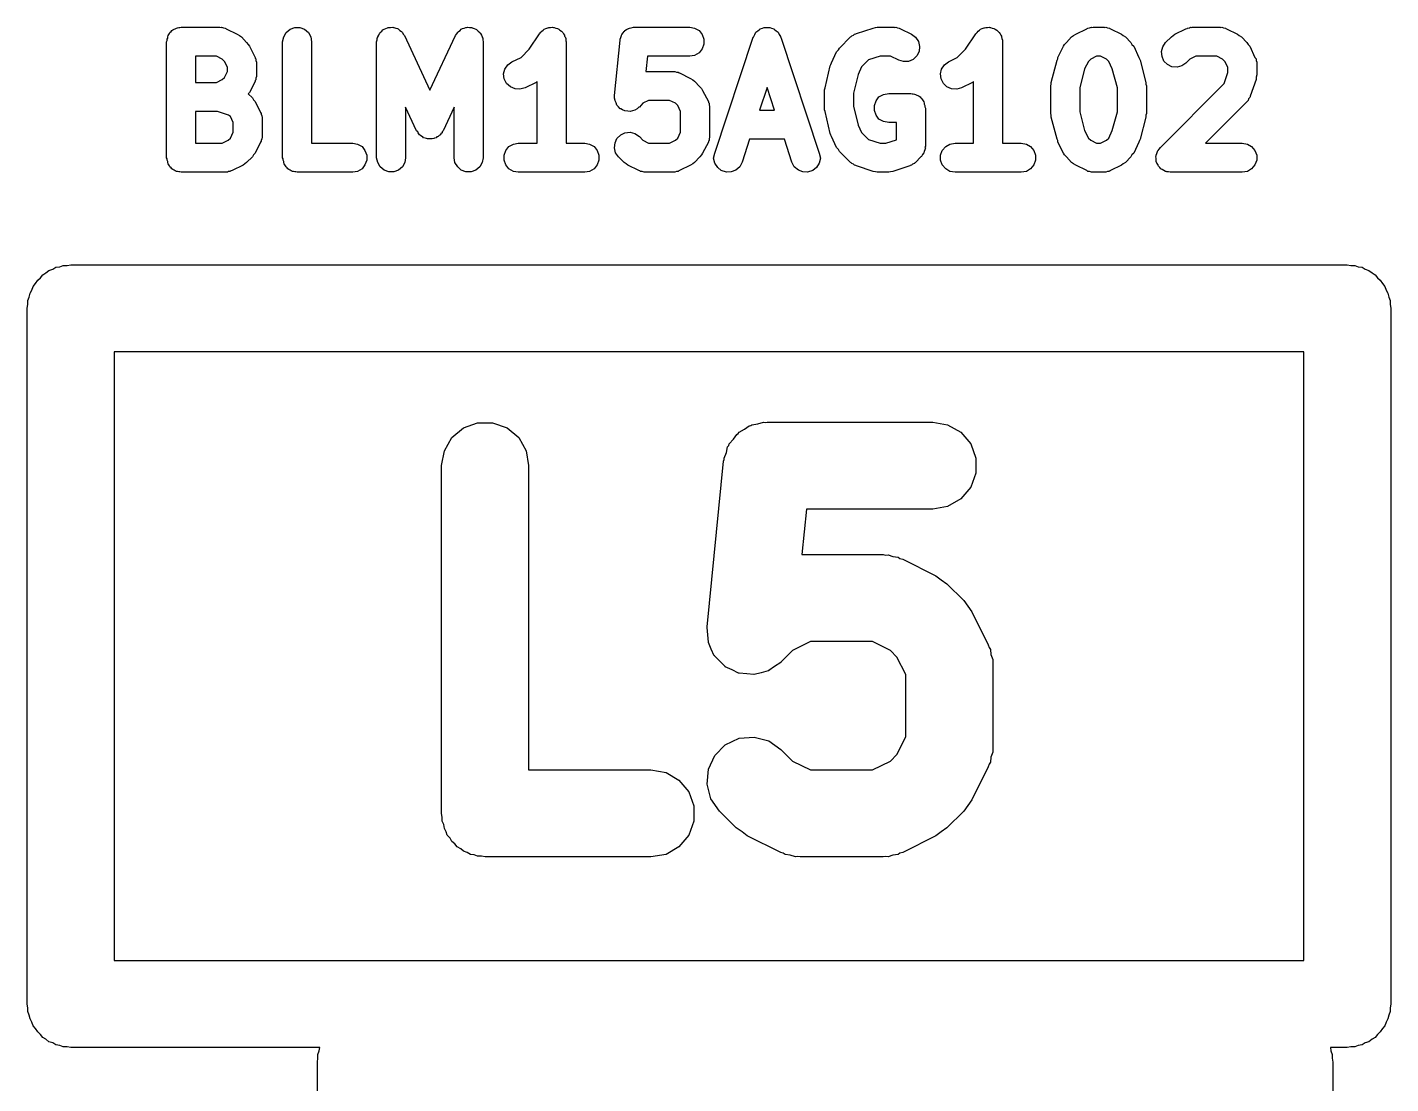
# Model space of a CAD drawing. Extents: x 10 to 287, y -200 to -10.
# Drawn here: x 136.225 to 138.575, y -78.338 to -76.516 of the extents above; entities that cross this region are included whole.
import ezdxf

# ---------------------------------------------------------------- set-up
doc = ezdxf.new("R2010")
doc.units = 0
doc.header["$MEASUREMENT"] = 0
doc.layers.add('BLACK', color=7, linetype='CONTINUOUS')

msp = doc.modelspace()

# ---------------------------------------------------------------- linework, layer by layer
at = {"layer": 'Black'}
for p, q in [((136.484, -76.5166), (136.486, -76.5159)), ((136.486, -76.5159), (136.488, -76.5159)), ((136.488, -76.5159), (136.49, -76.5155)), ((136.49, -76.5155), (136.557, -76.5155)), ((136.557, -76.5155), (136.559, -76.5157)), ((136.559, -76.5157), (136.56, -76.5156)), ((136.56, -76.5156), (136.563, -76.5165)), ((136.678, -76.5188), (136.686, -76.5159)), ((136.686, -76.5159), (136.695, -76.5159)), ((136.695, -76.5159), (136.703, -76.5188)), ((136.847, -76.5162), (136.848, -76.5159)), ((136.848, -76.5159), (136.851, -76.5159)), ((136.851, -76.5159), (136.855, -76.5156)), ((136.855, -76.5156), (136.856, -76.5159)), ((136.856, -76.5159), (136.857, -76.5159)), ((136.857, -76.5159), (136.86, -76.517)), ((136.978, -76.517), (136.981, -76.5159)), ((136.981, -76.5159), (136.982, -76.5159)), ((136.982, -76.5159), (136.984, -76.5156)), ((136.984, -76.5156), (136.987, -76.5159)), ((136.987, -76.5159), (136.99, -76.5159)), ((136.99, -76.5159), (136.991, -76.5162)), ((137.123, -76.5163), (137.124, -76.5159)), ((137.124, -76.5159), (137.127, -76.5159)), ((137.127, -76.5159), (137.13, -76.5155)), ((137.13, -76.5155), (137.132, -76.5159)), ((137.132, -76.5159), (137.133, -76.5159)), ((137.133, -76.5159), (137.136, -76.5169)), ((137.266, -76.5164), (137.27, -76.5155)), ((137.27, -76.5155), (137.27, -76.5156)), ((137.27, -76.5156), (137.271, -76.5155)), ((137.271, -76.5155), (137.367, -76.5155)), ((137.367, -76.5155), (137.375, -76.517)), ((137.496, -76.516), (137.496, -76.5157)), ((137.496, -76.5157), (137.5, -76.5158)), ((137.5, -76.5158), (137.504, -76.5157)), ((137.504, -76.5157), (137.504, -76.516)), ((137.687, -76.5162), (137.69, -76.5155)), ((137.69, -76.5155), (137.719, -76.5155)), ((137.719, -76.5155), (137.72, -76.5157)), ((137.72, -76.5157), (137.722, -76.5156)), ((137.722, -76.5156), (137.725, -76.5165)), ((137.875, -76.5163), (137.877, -76.5159)), ((137.877, -76.5159), (137.88, -76.5159)), ((137.88, -76.5159), (137.883, -76.5155)), ((137.883, -76.5155), (137.884, -76.5159)), ((137.884, -76.5159), (137.885, -76.5159)), ((137.885, -76.5159), (137.888, -76.5169)), ((138.056, -76.5165), (138.059, -76.5156)), ((138.059, -76.5156), (138.06, -76.5157)), ((138.06, -76.5157), (138.062, -76.5155)), ((138.062, -76.5155), (138.081, -76.5155)), ((138.081, -76.5155), (138.082, -76.5157)), ((138.082, -76.5157), (138.084, -76.5156)), ((138.084, -76.5156), (138.087, -76.5165)), ((138.228, -76.5165), (138.23, -76.5156)), ((138.23, -76.5156), (138.232, -76.5157)), ((138.232, -76.5157), (138.233, -76.5155)), ((138.233, -76.5155), (138.281, -76.5155)), ((138.281, -76.5155), (138.282, -76.5157)), ((138.282, -76.5157), (138.284, -76.5156)), ((138.284, -76.5156), (138.287, -76.5165)), ((136.465, -76.5405), (136.466, -76.5383)), ((136.466, -76.5361), (136.467, -76.5341)), ((136.466, -76.5383), (136.466, -76.5361)), ((136.467, -76.5319), (136.468, -76.53)), ((136.467, -76.5341), (136.467, -76.5319)), ((136.468, -76.53), (136.469, -76.528)), ((136.469, -76.528), (136.47, -76.5263)), ((136.47, -76.5263), (136.471, -76.5244)), ((136.471, -76.5244), (136.473, -76.523)), ((136.473, -76.523), (136.474, -76.5213)), ((136.474, -76.5213), (136.476, -76.5202)), ((136.476, -76.5202), (136.478, -76.5188)), ((136.478, -76.5188), (136.48, -76.5181)), ((136.48, -76.5181), (136.482, -76.517)), ((136.482, -76.517), (136.484, -76.5166)), ((136.563, -76.5165), (136.566, -76.517)), ((136.566, -76.517), (136.567, -76.5177)), ((136.567, -76.5177), (136.568, -76.5181)), ((136.568, -76.5181), (136.587, -76.5276)), ((136.587, -76.5276), (136.591, -76.53)), ((136.591, -76.53), (136.594, -76.5323)), ((136.594, -76.5323), (136.603, -76.5418)), ((136.665, -76.5405), (136.667, -76.5319)), ((136.667, -76.5319), (136.671, -76.5244)), ((136.671, -76.5244), (136.678, -76.5188)), ((136.703, -76.5188), (136.71, -76.5244)), ((136.71, -76.5244), (136.714, -76.5319)), ((136.714, -76.5319), (136.715, -76.5405)), ((136.827, -76.5405), (136.828, -76.5373)), ((136.828, -76.534), (136.829, -76.533)), ((136.828, -76.5373), (136.828, -76.534)), ((136.829, -76.5319), (136.831, -76.5291)), ((136.829, -76.533), (136.829, -76.5319)), ((136.831, -76.5291), (136.832, -76.5261)), ((136.832, -76.5261), (136.833, -76.5254)), ((136.833, -76.5244), (136.836, -76.5223)), ((136.833, -76.5254), (136.833, -76.5244)), ((136.836, -76.5223), (136.838, -76.52)), ((136.838, -76.52), (136.839, -76.5195)), ((136.839, -76.5195), (136.84, -76.5188)), ((136.84, -76.5188), (136.843, -76.5177)), ((136.843, -76.5177), (136.846, -76.5163)), ((136.846, -76.5163), (136.847, -76.5162)), ((136.86, -76.517), (136.863, -76.5178)), ((136.863, -76.5178), (136.864, -76.5184)), ((136.864, -76.5184), (136.865, -76.5188)), ((136.865, -76.5188), (136.867, -76.5209)), ((136.867, -76.5209), (136.87, -76.5228)), ((136.87, -76.5228), (136.871, -76.5237)), ((136.871, -76.5237), (136.872, -76.5244)), ((136.872, -76.5244), (136.873, -76.5272)), ((136.873, -76.5272), (136.875, -76.5299)), ((136.875, -76.5299), (136.919, -76.6242)), ((136.919, -76.6242), (136.963, -76.5299)), ((136.963, -76.5299), (136.965, -76.5272)), ((136.965, -76.5272), (136.967, -76.5244)), ((136.967, -76.5237), (136.968, -76.5228)), ((136.967, -76.5244), (136.967, -76.5237)), ((136.968, -76.5228), (136.971, -76.5209)), ((136.971, -76.5209), (136.973, -76.5188)), ((136.973, -76.5188), (136.974, -76.5184)), ((136.974, -76.5184), (136.975, -76.5178)), ((136.975, -76.5178), (136.978, -76.517)), ((136.991, -76.5162), (136.992, -76.5163)), ((136.992, -76.5163), (136.995, -76.5177)), ((136.995, -76.5177), (136.998, -76.5188)), ((136.998, -76.5188), (136.999, -76.5195)), ((136.999, -76.5195), (137, -76.52)), ((137, -76.52), (137.002, -76.5223)), ((137.002, -76.5223), (137.005, -76.5244)), ((137.005, -76.5244), (137.005, -76.5254)), ((137.005, -76.5254), (137.006, -76.5261)), ((137.006, -76.5261), (137.008, -76.5291)), ((137.008, -76.5291), (137.009, -76.5319)), ((137.009, -76.5319), (137.009, -76.533)), ((137.009, -76.533), (137.01, -76.534)), ((137.01, -76.534), (137.01, -76.5373)), ((137.01, -76.5373), (137.011, -76.5405)), ((137.09, -76.5531), (137.108, -76.5266)), ((137.108, -76.5266), (137.109, -76.5256)), ((137.109, -76.5244), (137.112, -76.5225)), ((137.109, -76.5256), (137.109, -76.5244)), ((137.112, -76.5225), (137.114, -76.5203)), ((137.114, -76.5203), (137.115, -76.5197)), ((137.115, -76.5197), (137.116, -76.5188)), ((137.116, -76.5188), (137.119, -76.5178)), ((137.119, -76.5178), (137.122, -76.5165)), ((137.122, -76.5165), (137.123, -76.5163)), ((137.136, -76.5169), (137.139, -76.5176)), ((137.139, -76.5176), (137.14, -76.5183)), ((137.14, -76.5183), (137.141, -76.5188)), ((137.141, -76.5188), (137.143, -76.5207)), ((137.143, -76.5207), (137.146, -76.5224)), ((137.146, -76.5224), (137.147, -76.5235)), ((137.147, -76.5235), (137.148, -76.5244)), ((137.148, -76.5244), (137.149, -76.527)), ((137.149, -76.527), (137.151, -76.5294)), ((137.151, -76.5294), (137.151, -76.5307)), ((137.151, -76.5307), (137.152, -76.5319)), ((137.152, -76.5319), (137.153, -76.5349)), ((137.153, -76.5349), (137.153, -76.5377)), ((137.153, -76.5377), (137.153, -76.5391)), ((137.153, -76.5391), (137.154, -76.5405)), ((137.237, -76.6332), (137.247, -76.538)), ((137.247, -76.5361), (137.248, -76.5329)), ((137.247, -76.5371), (137.247, -76.5361)), ((137.247, -76.538), (137.247, -76.5371)), ((137.248, -76.5329), (137.249, -76.5296)), ((137.249, -76.5289), (137.25, -76.528)), ((137.249, -76.5296), (137.249, -76.5289)), ((137.25, -76.528), (137.252, -76.5254)), ((137.252, -76.5254), (137.254, -76.5226)), ((137.254, -76.5226), (137.255, -76.522)), ((137.255, -76.5213), (137.258, -76.5196)), ((137.255, -76.522), (137.255, -76.5213)), ((137.258, -76.5196), (137.261, -76.5177)), ((137.261, -76.5177), (137.262, -76.5175)), ((137.262, -76.5175), (137.263, -76.517)), ((137.263, -76.517), (137.266, -76.5164)), ((137.375, -76.517), (137.383, -76.5213)), ((137.383, -76.5213), (137.388, -76.528)), ((137.388, -76.528), (137.391, -76.5361)), ((137.391, -76.5361), (137.391, -76.5448)), ((137.41, -76.7326), (137.476, -76.5326)), ((137.476, -76.5326), (137.477, -76.532)), ((137.477, -76.5313), (137.479, -76.5282)), ((137.477, -76.532), (137.477, -76.5313)), ((137.479, -76.5282), (137.48, -76.5249)), ((137.48, -76.5249), (137.481, -76.5245)), ((137.481, -76.5239), (137.484, -76.5216)), ((137.481, -76.5245), (137.481, -76.5239)), ((137.484, -76.5216), (137.487, -76.5192)), ((137.487, -76.5192), (137.488, -76.5189)), ((137.488, -76.5185), (137.492, -76.5173)), ((137.488, -76.5189), (137.488, -76.5185)), ((137.492, -76.5173), (137.495, -76.516)), ((137.495, -76.516), (137.496, -76.516)), ((137.504, -76.516), (137.505, -76.516)), ((137.505, -76.516), (137.508, -76.5173)), ((137.508, -76.5173), (137.512, -76.5185)), ((137.512, -76.5185), (137.512, -76.5189)), ((137.512, -76.5189), (137.513, -76.5192)), ((137.513, -76.5192), (137.516, -76.5216)), ((137.516, -76.5216), (137.519, -76.5239)), ((137.519, -76.5239), (137.519, -76.5245)), ((137.519, -76.5245), (137.52, -76.5249)), ((137.52, -76.5249), (137.521, -76.5282)), ((137.521, -76.5282), (137.523, -76.5313)), ((137.523, -76.5313), (137.523, -76.532)), ((137.523, -76.532), (137.524, -76.5326)), ((137.524, -76.5326), (137.59, -76.7326)), ((137.625, -76.5514), (137.644, -76.5323)), ((137.644, -76.5323), (137.645, -76.5315)), ((137.645, -76.5315), (137.646, -76.5304)), ((137.646, -76.5304), (137.649, -76.529)), ((137.649, -76.529), (137.651, -76.5273)), ((137.651, -76.5273), (137.653, -76.527)), ((137.653, -76.527), (137.654, -76.5263)), ((137.654, -76.5263), (137.683, -76.5168)), ((137.683, -76.5168), (137.687, -76.5162)), ((137.725, -76.5165), (137.728, -76.517)), ((137.728, -76.517), (137.729, -76.5177)), ((137.729, -76.5177), (137.73, -76.5181)), ((137.73, -76.5181), (137.749, -76.5276)), ((137.749, -76.5276), (137.756, -76.5328)), ((137.756, -76.5328), (137.761, -76.5401)), ((137.842, -76.5531), (137.86, -76.5266)), ((137.86, -76.5266), (137.861, -76.5256)), ((137.861, -76.5256), (137.862, -76.5244)), ((137.862, -76.5244), (137.864, -76.5225)), ((137.864, -76.5225), (137.866, -76.5203)), ((137.866, -76.5203), (137.867, -76.5197)), ((137.867, -76.5197), (137.868, -76.5188)), ((137.868, -76.5188), (137.871, -76.5178)), ((137.871, -76.5178), (137.874, -76.5165)), ((137.874, -76.5165), (137.875, -76.5163)), ((137.888, -76.5169), (137.891, -76.5176)), ((137.891, -76.5176), (137.892, -76.5183)), ((137.892, -76.5183), (137.893, -76.5188)), ((137.893, -76.5188), (137.896, -76.5207)), ((137.896, -76.5207), (137.898, -76.5224)), ((137.898, -76.5224), (137.899, -76.5235)), ((137.899, -76.5235), (137.9, -76.5244)), ((137.9, -76.5244), (137.902, -76.527)), ((137.902, -76.527), (137.903, -76.5294)), ((137.903, -76.5294), (137.904, -76.5307)), ((137.904, -76.5307), (137.904, -76.5319)), ((137.904, -76.5319), (137.905, -76.5349)), ((137.905, -76.5349), (137.906, -76.5377)), ((137.906, -76.5377), (137.906, -76.5391)), ((137.906, -76.5391), (137.906, -76.5405)), ((138.016, -76.5418), (138.025, -76.5323)), ((138.025, -76.5323), (138.028, -76.53)), ((138.028, -76.53), (138.032, -76.5276)), ((138.032, -76.5276), (138.051, -76.5181)), ((138.051, -76.5181), (138.052, -76.5177)), ((138.052, -76.5177), (138.053, -76.517)), ((138.053, -76.517), (138.056, -76.5165)), ((138.087, -76.5165), (138.09, -76.517)), ((138.09, -76.517), (138.091, -76.5177)), ((138.091, -76.5177), (138.092, -76.5181)), ((138.092, -76.5181), (138.111, -76.5276)), ((138.111, -76.5276), (138.114, -76.53)), ((138.114, -76.53), (138.118, -76.5323)), ((138.118, -76.5323), (138.127, -76.5418)), ((138.187, -76.5418), (138.197, -76.5323)), ((138.197, -76.5323), (138.2, -76.53)), ((138.2, -76.53), (138.203, -76.5276)), ((138.203, -76.5276), (138.222, -76.5181)), ((138.222, -76.5181), (138.224, -76.5177)), ((138.224, -76.5177), (138.225, -76.517)), ((138.225, -76.517), (138.228, -76.5165)), ((138.287, -76.5165), (138.29, -76.517)), ((138.29, -76.517), (138.291, -76.5177)), ((138.291, -76.5177), (138.292, -76.5181)), ((138.292, -76.5181), (138.311, -76.5276)), ((138.311, -76.5276), (138.314, -76.53)), ((138.314, -76.53), (138.318, -76.5323)), ((138.318, -76.5323), (138.327, -76.5418)), ((136.465, -76.7405), (136.465, -76.5405)), ((136.603, -76.5418), (136.606, -76.5451)), ((136.606, -76.5451), (136.608, -76.5483)), ((136.608, -76.5483), (136.618, -76.5674)), ((136.665, -76.7405), (136.665, -76.5405)), ((136.715, -76.5405), (136.715, -76.7155)), ((136.827, -76.7405), (136.827, -76.5405)), ((137.011, -76.5405), (137.011, -76.7405)), ((137.076, -76.5675), (137.09, -76.5531)), ((137.154, -76.5405), (137.154, -76.7155)), ((137.383, -76.5596), (137.375, -76.564)), ((137.388, -76.553), (137.383, -76.5596)), ((137.391, -76.5448), (137.388, -76.553)), ((137.611, -76.5769), (137.62, -76.5579)), ((137.62, -76.5579), (137.623, -76.5547)), ((137.623, -76.5547), (137.625, -76.5514)), ((137.762, -76.5571), (137.758, -76.5649)), ((137.761, -76.5401), (137.763, -76.5485)), ((137.763, -76.5485), (137.762, -76.5571)), ((137.828, -76.5675), (137.842, -76.5531)), ((137.906, -76.5405), (137.906, -76.7155)), ((138.001, -76.5674), (138.011, -76.5483)), ((138.011, -76.5483), (138.013, -76.5451)), ((138.013, -76.5451), (138.016, -76.5418)), ((138.127, -76.5418), (138.129, -76.5451)), ((138.129, -76.5451), (138.132, -76.5483)), ((138.132, -76.5483), (138.141, -76.5674)), ((138.18, -76.5573), (138.182, -76.549)), ((138.181, -76.566), (138.18, -76.5573)), ((138.182, -76.549), (138.187, -76.5418)), ((138.327, -76.5418), (138.329, -76.5451)), ((138.329, -76.5451), (138.332, -76.5483)), ((138.332, -76.5483), (138.341, -76.5674)), ((136.515, -76.5655), (136.515, -76.6107)), ((136.551, -76.5655), (136.515, -76.5655)), ((136.561, -76.5705), (136.551, -76.5655)), ((136.565, -76.5743), (136.561, -76.5705)), ((136.57, -76.5845), (136.565, -76.5743)), ((136.57, -76.5917), (136.57, -76.5845)), ((136.618, -76.5674), (136.618, -76.5688)), ((136.618, -76.5688), (136.619, -76.57)), ((136.619, -76.57), (136.619, -76.5729)), ((136.619, -76.5729), (136.62, -76.5757)), ((136.62, -76.5757), (136.62, -76.5772)), ((136.62, -76.5772), (136.62, -76.5786)), ((136.62, -76.5786), (136.62, -76.5976)), ((137.048, -76.5877), (137.053, -76.5804)), ((137.053, -76.5804), (137.06, -76.5753)), ((137.06, -76.5753), (137.076, -76.5675)), ((137.294, -76.5655), (137.291, -76.5917)), ((137.367, -76.5655), (137.294, -76.5655)), ((137.375, -76.564), (137.367, -76.5655)), ((137.6, -76.6201), (137.609, -76.582)), ((137.609, -76.582), (137.61, -76.5795)), ((137.61, -76.5795), (137.611, -76.5769)), ((137.663, -76.5839), (137.657, -76.5968)), ((137.675, -76.5719), (137.663, -76.5839)), ((137.695, -76.5655), (137.675, -76.5719)), ((137.713, -76.5655), (137.695, -76.5655)), ((137.727, -76.5724), (137.713, -76.5655)), ((137.735, -76.5748), (137.727, -76.5724)), ((137.744, -76.5743), (137.735, -76.5748)), ((137.752, -76.5709), (137.744, -76.5743)), ((137.758, -76.5649), (137.752, -76.5709)), ((137.801, -76.5877), (137.806, -76.5804)), ((137.806, -76.5804), (137.813, -76.5753)), ((137.813, -76.5753), (137.828, -76.5675)), ((137.99, -76.6106), (138, -76.5725)), ((138, -76.5725), (138.001, -76.57)), ((138.001, -76.57), (138.001, -76.5674)), ((138.054, -76.5743), (138.047, -76.5873)), ((138.058, -76.5705), (138.054, -76.5743)), ((138.068, -76.5655), (138.058, -76.5705)), ((138.075, -76.5655), (138.068, -76.5655)), ((138.085, -76.5705), (138.075, -76.5655)), ((138.089, -76.5743), (138.085, -76.5705)), ((138.095, -76.5873), (138.089, -76.5743)), ((138.141, -76.5674), (138.142, -76.57)), ((138.142, -76.57), (138.143, -76.5725)), ((138.143, -76.5725), (138.153, -76.6106)), ((138.184, -76.5739), (138.181, -76.566)), ((138.19, -76.58), (138.184, -76.5739)), ((138.198, -76.5837), (138.19, -76.58)), ((138.207, -76.5844), (138.198, -76.5837)), ((138.215, -76.5822), (138.207, -76.5844)), ((138.222, -76.5772), (138.215, -76.5822)), ((138.229, -76.5705), (138.222, -76.5772)), ((138.239, -76.5655), (138.229, -76.5705)), ((138.275, -76.5655), (138.239, -76.5655)), ((138.285, -76.5705), (138.275, -76.5655)), ((138.289, -76.5743), (138.285, -76.5705)), ((138.294, -76.5845), (138.289, -76.5743)), ((138.294, -76.5936), (138.294, -76.5845)), ((138.341, -76.5674), (138.342, -76.5688)), ((138.342, -76.5688), (138.343, -76.57)), ((138.343, -76.57), (138.343, -76.5729)), ((138.343, -76.5729), (138.344, -76.5757)), ((138.344, -76.5757), (138.344, -76.5772)), ((138.344, -76.5772), (138.344, -76.5786)), ((138.344, -76.5786), (138.344, -76.5976)), ((136.551, -76.6107), (136.561, -76.6056)), ((136.561, -76.6056), (136.565, -76.6019)), ((136.565, -76.6019), (136.57, -76.5917)), ((136.618, -76.6088), (136.608, -76.6278)), ((136.619, -76.6062), (136.618, -76.6074)), ((136.618, -76.6074), (136.618, -76.6088)), ((136.62, -76.6005), (136.619, -76.6033)), ((136.619, -76.6033), (136.619, -76.6062)), ((136.62, -76.5976), (136.62, -76.599)), ((136.62, -76.599), (136.62, -76.6005)), ((137.046, -76.5961), (137.048, -76.5877)), ((137.047, -76.6047), (137.046, -76.5961)), ((137.051, -76.6125), (137.047, -76.6047)), ((137.104, -76.609), (137.102, -76.6105)), ((137.104, -76.7155), (137.104, -76.609)), ((137.291, -76.5917), (137.338, -76.5917)), ((137.338, -76.5917), (137.34, -76.5919)), ((137.34, -76.5919), (137.341, -76.5918)), ((137.341, -76.5918), (137.344, -76.5927)), ((137.344, -76.5927), (137.347, -76.5932)), ((137.347, -76.5932), (137.348, -76.5939)), ((137.348, -76.5939), (137.349, -76.5943)), ((137.349, -76.5943), (137.368, -76.6038)), ((137.368, -76.6038), (137.372, -76.6062)), ((137.372, -76.6062), (137.375, -76.6085)), ((137.375, -76.6085), (137.384, -76.618)), ((137.657, -76.5968), (137.649, -76.6293)), ((137.799, -76.5961), (137.801, -76.5877)), ((137.8, -76.6047), (137.799, -76.5961)), ((137.804, -76.6125), (137.8, -76.6047)), ((137.856, -76.609), (137.854, -76.6105)), ((137.856, -76.7155), (137.856, -76.609)), ((138.047, -76.5873), (138.039, -76.6197)), ((138.104, -76.6197), (138.095, -76.5873)), ((138.288, -76.6127), (138.294, -76.5936)), ((138.343, -76.6055), (138.333, -76.6341)), ((138.344, -76.5976), (138.343, -76.6016)), ((138.343, -76.6016), (138.343, -76.6055)), ((136.515, -76.6107), (136.551, -76.6107)), ((136.608, -76.6278), (136.606, -76.6304)), ((136.606, -76.6304), (136.613, -76.6371)), ((137.058, -76.6185), (137.051, -76.6125)), ((137.066, -76.6219), (137.058, -76.6185)), ((137.074, -76.6225), (137.066, -76.6219)), ((137.083, -76.62), (137.074, -76.6225)), ((137.102, -76.6105), (137.083, -76.62)), ((137.237, -76.6334), (137.237, -76.6332)), ((137.237, -76.6335), (137.237, -76.6334)), ((137.384, -76.618), (137.387, -76.6213)), ((137.387, -76.6213), (137.389, -76.6245)), ((137.389, -76.6245), (137.399, -76.6436)), ((137.5, -76.6195), (137.487, -76.6583)), ((137.513, -76.6583), (137.5, -76.6195)), ((137.599, -76.6232), (137.6, -76.6201)), ((137.599, -76.6262), (137.599, -76.6232)), ((137.599, -76.6548), (137.599, -76.6262)), ((137.649, -76.6293), (137.649, -76.6517)), ((137.693, -76.6356), (137.701, -76.6313)), ((137.701, -76.6313), (137.71, -76.6298)), ((137.71, -76.6298), (137.748, -76.6298)), ((137.748, -76.6298), (137.75, -76.6301)), ((137.75, -76.6301), (137.752, -76.6301)), ((137.752, -76.6301), (137.754, -76.6309)), ((137.754, -76.6309), (137.756, -76.6313)), ((137.756, -76.6313), (137.758, -76.6324)), ((137.758, -76.6324), (137.76, -76.6331)), ((137.76, -76.6331), (137.762, -76.6345)), ((137.81, -76.6185), (137.804, -76.6125)), ((137.818, -76.6219), (137.81, -76.6185)), ((137.827, -76.6225), (137.818, -76.6219)), ((137.835, -76.62), (137.827, -76.6225)), ((137.854, -76.6105), (137.835, -76.62)), ((137.989, -76.6167), (137.99, -76.6137)), ((137.989, -76.6643), (137.989, -76.6167)), ((137.99, -76.6137), (137.99, -76.6106)), ((138.039, -76.6197), (138.039, -76.6612)), ((138.104, -76.6612), (138.104, -76.6197)), ((138.153, -76.6106), (138.153, -76.6136)), ((138.153, -76.6136), (138.154, -76.6167)), ((138.154, -76.6167), (138.154, -76.6643)), ((138.178, -76.7228), (138.288, -76.6127)), ((136.613, -76.6371), (136.615, -76.6404)), ((136.615, -76.6404), (136.618, -76.6436)), ((136.618, -76.6436), (136.627, -76.6626)), ((136.896, -76.6939), (136.877, -76.6532)), ((136.877, -76.6532), (136.877, -76.7405)), ((136.961, -76.6532), (136.942, -76.6939)), ((136.961, -76.7405), (136.961, -76.6532)), ((137.237, -76.6377), (137.237, -76.6335)), ((137.238, -76.6419), (137.237, -76.6377)), ((137.238, -76.642), (137.238, -76.6419)), ((137.238, -76.6422), (137.238, -76.642)), ((137.24, -76.646), (137.238, -76.6422)), ((137.241, -76.6498), (137.24, -76.646)), ((137.241, -76.6499), (137.241, -76.6498)), ((137.241, -76.6501), (137.241, -76.6499)), ((137.244, -76.653), (137.241, -76.6501)), ((137.247, -76.656), (137.244, -76.653)), ((137.247, -76.6561), (137.247, -76.656)), ((137.248, -76.6562), (137.247, -76.6561)), ((137.251, -76.658), (137.248, -76.6562)), ((137.276, -76.656), (137.272, -76.6584)), ((137.279, -76.6536), (137.276, -76.656)), ((137.28, -76.6534), (137.279, -76.6535)), ((137.279, -76.6535), (137.279, -76.6536)), ((137.286, -76.6467), (137.28, -76.6534)), ((137.296, -76.6417), (137.286, -76.6467)), ((137.332, -76.6417), (137.296, -76.6417)), ((137.342, -76.6467), (137.332, -76.6417)), ((137.346, -76.6505), (137.342, -76.6467)), ((137.351, -76.6607), (137.346, -76.6505)), ((137.399, -76.6436), (137.399, -76.645)), ((137.399, -76.645), (137.4, -76.6462)), ((137.4, -76.6462), (137.4, -76.6491)), ((137.4, -76.6491), (137.401, -76.6519)), ((137.401, -76.6519), (137.401, -76.6533)), ((137.401, -76.6533), (137.401, -76.6548)), ((137.401, -76.6548), (137.401, -76.7024)), ((137.599, -76.6578), (137.599, -76.6548)), ((137.649, -76.6517), (137.657, -76.6841)), ((137.685, -76.6504), (137.688, -76.6423)), ((137.685, -76.6591), (137.685, -76.6504)), ((137.688, -76.6423), (137.693, -76.6356)), ((137.762, -76.6345), (137.764, -76.6356)), ((137.764, -76.6356), (137.765, -76.6373)), ((137.765, -76.6373), (137.767, -76.6387)), ((137.767, -76.6387), (137.768, -76.6406)), ((137.768, -76.6406), (137.769, -76.6423)), ((137.769, -76.6423), (137.77, -76.6443)), ((137.77, -76.6443), (137.771, -76.6462)), ((137.771, -76.6462), (137.771, -76.6484)), ((137.771, -76.6484), (137.772, -76.6504)), ((137.772, -76.6504), (137.772, -76.6526)), ((137.772, -76.6526), (137.773, -76.6548)), ((137.773, -76.6548), (137.773, -76.7214)), ((138.327, -76.6439), (138.256, -76.7155)), ((138.328, -76.6427), (138.327, -76.6439)), ((138.329, -76.6417), (138.328, -76.6427)), ((138.33, -76.6392), (138.329, -76.6417)), ((138.332, -76.6368), (138.33, -76.6392)), ((138.333, -76.6354), (138.332, -76.6368)), ((138.333, -76.6341), (138.333, -76.6354)), ((136.515, -76.6607), (136.515, -76.7155)), ((136.553, -76.6607), (136.515, -76.6607)), ((136.572, -76.6671), (136.553, -76.6607)), ((136.575, -76.6696), (136.572, -76.6671)), ((136.58, -76.6797), (136.575, -76.6696)), ((136.58, -76.6965), (136.58, -76.6797)), ((136.627, -76.6626), (136.628, -76.664)), ((136.628, -76.664), (136.628, -76.6653)), ((136.628, -76.6653), (136.629, -76.6681)), ((136.629, -76.6681), (136.63, -76.671)), ((136.63, -76.671), (136.63, -76.6724)), ((136.63, -76.6724), (136.63, -76.6738)), ((136.63, -76.6738), (136.63, -76.7024)), ((137.255, -76.6598), (137.251, -76.658)), ((137.255, -76.6599), (137.255, -76.6598)), ((137.255, -76.6598), (137.255, -76.6598)), ((137.26, -76.6602), (137.255, -76.6599)), ((137.264, -76.6606), (137.26, -76.6602)), ((137.268, -76.6595), (137.264, -76.6606)), ((137.264, -76.6606), (137.264, -76.6606)), ((137.264, -76.6606), (137.264, -76.6606)), ((137.272, -76.6585), (137.268, -76.6595)), ((137.272, -76.6584), (137.272, -76.6584)), ((137.272, -76.6584), (137.272, -76.6585)), ((137.351, -76.6965), (137.351, -76.6607)), ((137.487, -76.6583), (137.513, -76.6583)), ((137.6, -76.6608), (137.599, -76.6578)), ((137.609, -76.6989), (137.6, -76.6608)), ((137.688, -76.6673), (137.685, -76.6591)), ((137.693, -76.6739), (137.688, -76.6673)), ((137.701, -76.6783), (137.693, -76.6739)), ((137.71, -76.6798), (137.701, -76.6783)), ((137.723, -76.6798), (137.71, -76.6798)), ((137.723, -76.7098), (137.723, -76.6798)), ((137.99, -76.6673), (137.989, -76.6643)), ((137.99, -76.6703), (137.99, -76.6673)), ((138, -76.7084), (137.99, -76.6703)), ((138.039, -76.6612), (138.047, -76.6937)), ((138.095, -76.6937), (138.104, -76.6612)), ((138.153, -76.6703), (138.143, -76.7084)), ((138.154, -76.6643), (138.153, -76.6673)), ((138.153, -76.6673), (138.153, -76.6703)), ((136.575, -76.7066), (136.58, -76.6965)), ((136.63, -76.7024), (136.63, -76.7038)), ((136.63, -76.7038), (136.63, -76.7052)), ((136.898, -76.6957), (136.896, -76.6939)), ((136.899, -76.6977), (136.898, -76.6957)), ((136.9, -76.6992), (136.899, -76.6977)), ((136.901, -76.701), (136.9, -76.6992)), ((136.903, -76.7023), (136.901, -76.701)), ((136.905, -76.7038), (136.903, -76.7023)), ((136.907, -76.7047), (136.905, -76.7038)), ((136.933, -76.7038), (136.931, -76.7047)), ((136.935, -76.7023), (136.933, -76.7038)), ((136.937, -76.701), (136.935, -76.7023)), ((136.938, -76.6992), (136.937, -76.701)), ((136.94, -76.6977), (136.938, -76.6992)), ((136.942, -76.6939), (136.94, -76.6957)), ((136.94, -76.6957), (136.94, -76.6977)), ((137.241, -76.7071), (137.248, -76.7009)), ((137.248, -76.7009), (137.255, -76.6973)), ((137.255, -76.6973), (137.264, -76.6965)), ((137.264, -76.6965), (137.272, -76.6988)), ((137.272, -76.6988), (137.28, -76.7037)), ((137.28, -76.7037), (137.286, -76.7104)), ((137.346, -76.7066), (137.351, -76.6965)), ((137.401, -76.7024), (137.401, -76.7038)), ((137.401, -76.7038), (137.401, -76.7052)), ((137.61, -76.7014), (137.609, -76.6989)), ((137.611, -76.704), (137.61, -76.7014)), ((137.657, -76.6841), (137.663, -76.6971)), ((137.663, -76.6971), (137.675, -76.7091)), ((138.047, -76.6937), (138.054, -76.7066)), ((138.089, -76.7066), (138.095, -76.6937)), ((136.515, -76.7155), (136.561, -76.7155)), ((136.561, -76.7155), (136.571, -76.7104)), ((136.571, -76.7104), (136.575, -76.7066)), ((136.627, -76.7136), (136.618, -76.7326)), ((136.628, -76.7122), (136.627, -76.7136)), ((136.629, -76.708), (136.628, -76.7109)), ((136.628, -76.7109), (136.628, -76.7122)), ((136.63, -76.7052), (136.629, -76.708)), ((136.715, -76.7155), (136.786, -76.7155)), ((136.786, -76.7155), (136.794, -76.717)), ((136.794, -76.717), (136.802, -76.7213)), ((136.802, -76.7213), (136.807, -76.728)), ((136.908, -76.706), (136.907, -76.7047)), ((136.911, -76.7066), (136.908, -76.706)), ((136.913, -76.7075), (136.911, -76.7066)), ((136.915, -76.7077), (136.913, -76.7075)), ((136.917, -76.7082), (136.915, -76.7077)), ((136.919, -76.708), (136.917, -76.7082)), ((136.921, -76.7082), (136.919, -76.708)), ((136.923, -76.7077), (136.921, -76.7082)), ((136.926, -76.7075), (136.923, -76.7077)), ((136.927, -76.7066), (136.926, -76.7075)), ((136.93, -76.706), (136.927, -76.7066)), ((136.931, -76.7047), (136.93, -76.706)), ((137.05, -76.728), (137.055, -76.7213)), ((137.055, -76.7213), (137.063, -76.717)), ((137.063, -76.717), (137.071, -76.7155)), ((137.071, -76.7155), (137.104, -76.7155)), ((137.154, -76.7155), (137.186, -76.7155)), ((137.186, -76.7155), (137.194, -76.717)), ((137.194, -76.717), (137.202, -76.7213)), ((137.202, -76.7213), (137.207, -76.728)), ((137.237, -76.7236), (137.238, -76.715)), ((137.239, -76.732), (137.237, -76.7236)), ((137.238, -76.715), (137.241, -76.7071)), ((137.286, -76.7104), (137.296, -76.7155)), ((137.296, -76.7155), (137.332, -76.7155)), ((137.332, -76.7155), (137.342, -76.7104)), ((137.342, -76.7104), (137.346, -76.7066)), ((137.399, -76.7136), (137.389, -76.7326)), ((137.4, -76.7109), (137.399, -76.7122)), ((137.399, -76.7122), (137.399, -76.7136)), ((137.401, -76.7052), (137.4, -76.708)), ((137.4, -76.708), (137.4, -76.7109)), ((137.47, -76.7083), (137.457, -76.7484)), ((137.53, -76.7083), (137.47, -76.7083)), ((137.543, -76.7484), (137.53, -76.7083)), ((137.62, -76.7231), (137.611, -76.704)), ((137.623, -76.7263), (137.62, -76.7231)), ((137.625, -76.7296), (137.623, -76.7263)), ((137.675, -76.7091), (137.695, -76.7155)), ((137.695, -76.7155), (137.705, -76.7155)), ((137.705, -76.7155), (137.723, -76.7098)), ((137.772, -76.7268), (137.771, -76.73)), ((137.773, -76.7214), (137.772, -76.7225)), ((137.772, -76.7225), (137.773, -76.7236)), ((137.773, -76.7236), (137.772, -76.7268)), ((137.802, -76.728), (137.808, -76.7213)), ((137.808, -76.7213), (137.815, -76.717)), ((137.815, -76.717), (137.824, -76.7155)), ((137.824, -76.7155), (137.856, -76.7155)), ((137.906, -76.7155), (137.938, -76.7155)), ((137.938, -76.7155), (137.947, -76.717)), ((137.947, -76.717), (137.954, -76.7213)), ((137.954, -76.7213), (137.96, -76.728)), ((138.001, -76.7109), (138, -76.7084)), ((138.001, -76.7136), (138.001, -76.7109)), ((138.011, -76.7326), (138.001, -76.7136)), ((138.054, -76.7066), (138.058, -76.7104)), ((138.058, -76.7104), (138.068, -76.7155)), ((138.068, -76.7155), (138.075, -76.7155)), ((138.075, -76.7155), (138.085, -76.7104)), ((138.085, -76.7104), (138.089, -76.7066)), ((138.141, -76.7136), (138.132, -76.7326)), ((138.142, -76.7109), (138.141, -76.7136)), ((138.143, -76.7084), (138.142, -76.7109)), ((138.174, -76.728), (138.176, -76.7255)), ((138.176, -76.7255), (138.178, -76.7228)), ((138.256, -76.7155), (138.319, -76.7155)), ((138.319, -76.7155), (138.328, -76.717)), ((138.328, -76.717), (138.335, -76.7213)), ((138.335, -76.7213), (138.341, -76.728)), ((136.466, -76.7426), (136.465, -76.7405)), ((136.466, -76.7448), (136.466, -76.7426)), ((136.467, -76.7469), (136.466, -76.7448)), ((136.467, -76.749), (136.467, -76.7469)), ((136.468, -76.7509), (136.467, -76.749)), ((136.469, -76.753), (136.468, -76.7509)), ((136.6, -76.7509), (136.597, -76.7533)), ((136.603, -76.7486), (136.6, -76.7509)), ((136.613, -76.7391), (136.603, -76.7486)), ((136.615, -76.7358), (136.613, -76.7391)), ((136.618, -76.7326), (136.615, -76.7358)), ((136.666, -76.7426), (136.665, -76.7405)), ((136.666, -76.7448), (136.666, -76.7426)), ((136.667, -76.7469), (136.666, -76.7448)), ((136.667, -76.749), (136.667, -76.7469)), ((136.668, -76.7509), (136.667, -76.749)), ((136.669, -76.753), (136.668, -76.7509)), ((136.807, -76.728), (136.81, -76.7361)), ((136.81, -76.7448), (136.807, -76.753)), ((136.81, -76.7361), (136.81, -76.7448)), ((136.829, -76.749), (136.827, -76.7405)), ((136.833, -76.7565), (136.829, -76.749)), ((136.876, -76.749), (136.872, -76.7565)), ((136.877, -76.7405), (136.876, -76.749)), ((136.962, -76.749), (136.961, -76.7405)), ((136.967, -76.7565), (136.962, -76.749)), ((137.009, -76.749), (137.005, -76.7565)), ((137.011, -76.7405), (137.009, -76.749)), ((137.047, -76.7361), (137.05, -76.728)), ((137.047, -76.7448), (137.047, -76.7361)), ((137.05, -76.753), (137.047, -76.7448)), ((137.207, -76.728), (137.21, -76.7361)), ((137.21, -76.7448), (137.207, -76.753)), ((137.21, -76.7361), (137.21, -76.7448)), ((137.244, -76.7391), (137.239, -76.732)), ((137.254, -76.7486), (137.244, -76.7391)), ((137.257, -76.7509), (137.254, -76.7486)), ((137.26, -76.7533), (137.257, -76.7509)), ((137.372, -76.7509), (137.368, -76.7533)), ((137.375, -76.7486), (137.372, -76.7509)), ((137.384, -76.7391), (137.375, -76.7486)), ((137.387, -76.7358), (137.384, -76.7391)), ((137.389, -76.7326), (137.387, -76.7358)), ((137.408, -76.7412), (137.41, -76.7326)), ((137.41, -76.7497), (137.408, -76.7412)), ((137.415, -76.7571), (137.41, -76.7497)), ((137.457, -76.7484), (137.453, -76.756)), ((137.547, -76.756), (137.543, -76.7484)), ((137.59, -76.7497), (137.585, -76.7571)), ((137.59, -76.7326), (137.592, -76.7412)), ((137.592, -76.7412), (137.59, -76.7497)), ((137.644, -76.7486), (137.625, -76.7296)), ((137.645, -76.7495), (137.644, -76.7486)), ((137.646, -76.7505), (137.645, -76.7495)), ((137.649, -76.7519), (137.646, -76.7505)), ((137.754, -76.7505), (137.751, -76.7519)), ((137.755, -76.7495), (137.754, -76.7505)), ((137.756, -76.7486), (137.755, -76.7495)), ((137.765, -76.7391), (137.756, -76.7486)), ((137.766, -76.7382), (137.765, -76.7391)), ((137.767, -76.7375), (137.766, -76.7382)), ((137.768, -76.7347), (137.767, -76.7375)), ((137.77, -76.732), (137.768, -76.7347)), ((137.771, -76.7309), (137.77, -76.732)), ((137.771, -76.73), (137.771, -76.7309)), ((137.799, -76.7361), (137.802, -76.728)), ((137.799, -76.7448), (137.799, -76.7361)), ((137.802, -76.753), (137.799, -76.7448)), ((137.96, -76.728), (137.963, -76.7361)), ((137.963, -76.7448), (137.96, -76.753)), ((137.963, -76.7361), (137.963, -76.7448)), ((138.013, -76.7358), (138.011, -76.7326)), ((138.016, -76.7391), (138.013, -76.7358)), ((138.025, -76.7486), (138.016, -76.7391)), ((138.028, -76.7509), (138.025, -76.7486)), ((138.032, -76.7533), (138.028, -76.7509)), ((138.114, -76.7509), (138.111, -76.7533)), ((138.118, -76.7486), (138.114, -76.7509)), ((138.127, -76.7391), (138.118, -76.7486)), ((138.129, -76.7358), (138.127, -76.7391)), ((138.132, -76.7326), (138.129, -76.7358)), ((138.17, -76.7383), (138.171, -76.7372)), ((138.171, -76.7416), (138.17, -76.7383)), ((138.171, -76.7361), (138.172, -76.7331)), ((138.171, -76.7372), (138.171, -76.7361)), ((138.171, -76.7448), (138.171, -76.7416)), ((138.171, -76.7458), (138.171, -76.7448)), ((138.171, -76.7469), (138.171, -76.7458)), ((138.172, -76.7499), (138.171, -76.7469)), ((138.172, -76.7331), (138.173, -76.7299)), ((138.174, -76.753), (138.172, -76.7499)), ((138.173, -76.729), (138.174, -76.728)), ((138.173, -76.7299), (138.173, -76.729)), ((138.341, -76.728), (138.344, -76.7361)), ((138.344, -76.7448), (138.341, -76.753)), ((138.344, -76.7361), (138.344, -76.7448)), ((136.47, -76.7547), (136.469, -76.753)), ((136.471, -76.7565), (136.47, -76.7547)), ((136.473, -76.758), (136.471, -76.7565)), ((136.474, -76.7596), (136.473, -76.758)), ((136.476, -76.7607), (136.474, -76.7596)), ((136.478, -76.7621), (136.476, -76.7607)), ((136.48, -76.7629), (136.478, -76.7621)), ((136.482, -76.764), (136.48, -76.7629)), ((136.484, -76.7643), (136.482, -76.764)), ((136.486, -76.7651), (136.484, -76.7643)), ((136.488, -76.7651), (136.486, -76.7651)), ((136.49, -76.7655), (136.488, -76.7651)), ((136.567, -76.7655), (136.49, -76.7655)), ((136.568, -76.7652), (136.567, -76.7655)), ((136.57, -76.7653), (136.568, -76.7652)), ((136.572, -76.7645), (136.57, -76.7653)), ((136.575, -76.764), (136.572, -76.7645)), ((136.576, -76.7632), (136.575, -76.764)), ((136.578, -76.7628), (136.576, -76.7632)), ((136.597, -76.7533), (136.578, -76.7628)), ((136.67, -76.7547), (136.669, -76.753)), ((136.671, -76.7565), (136.67, -76.7547)), ((136.673, -76.758), (136.671, -76.7565)), ((136.674, -76.7596), (136.673, -76.758)), ((136.676, -76.7607), (136.674, -76.7596)), ((136.678, -76.7621), (136.676, -76.7607)), ((136.68, -76.7629), (136.678, -76.7621)), ((136.682, -76.764), (136.68, -76.7629)), ((136.684, -76.7643), (136.682, -76.764)), ((136.686, -76.7651), (136.684, -76.7643)), ((136.688, -76.7651), (136.686, -76.7651)), ((136.69, -76.7655), (136.688, -76.7651)), ((136.786, -76.7655), (136.69, -76.7655)), ((136.794, -76.764), (136.786, -76.7655)), ((136.802, -76.7596), (136.794, -76.764)), ((136.807, -76.753), (136.802, -76.7596)), ((136.84, -76.7621), (136.833, -76.7565)), ((136.848, -76.7651), (136.84, -76.7621)), ((136.857, -76.7651), (136.848, -76.7651)), ((136.865, -76.7621), (136.857, -76.7651)), ((136.872, -76.7565), (136.865, -76.7621)), ((136.973, -76.7621), (136.967, -76.7565)), ((136.981, -76.7651), (136.973, -76.7621)), ((136.99, -76.7651), (136.981, -76.7651)), ((136.998, -76.7621), (136.99, -76.7651)), ((137.005, -76.7565), (136.998, -76.7621)), ((137.055, -76.7596), (137.05, -76.753)), ((137.063, -76.764), (137.055, -76.7596)), ((137.071, -76.7655), (137.063, -76.764)), ((137.186, -76.7655), (137.071, -76.7655)), ((137.194, -76.764), (137.186, -76.7655)), ((137.202, -76.7596), (137.194, -76.764)), ((137.207, -76.753), (137.202, -76.7596)), ((137.279, -76.7628), (137.26, -76.7533)), ((137.281, -76.7632), (137.279, -76.7628)), ((137.282, -76.764), (137.281, -76.7632)), ((137.285, -76.7645), (137.282, -76.764)), ((137.288, -76.7653), (137.285, -76.7645)), ((137.289, -76.7652), (137.288, -76.7653)), ((137.29, -76.7655), (137.289, -76.7652)), ((137.338, -76.7655), (137.29, -76.7655)), ((137.34, -76.7652), (137.338, -76.7655)), ((137.341, -76.7653), (137.34, -76.7652)), ((137.344, -76.7645), (137.341, -76.7653)), ((137.347, -76.764), (137.344, -76.7645)), ((137.348, -76.7632), (137.347, -76.764)), ((137.349, -76.7628), (137.348, -76.7632)), ((137.368, -76.7533), (137.349, -76.7628)), ((137.421, -76.7625), (137.415, -76.7571)), ((137.43, -76.7652), (137.421, -76.7625)), ((137.438, -76.765), (137.43, -76.7652)), ((137.446, -76.7618), (137.438, -76.765)), ((137.453, -76.756), (137.446, -76.7618)), ((137.554, -76.7618), (137.547, -76.756)), ((137.562, -76.765), (137.554, -76.7618)), ((137.57, -76.7652), (137.562, -76.765)), ((137.579, -76.7625), (137.57, -76.7652)), ((137.585, -76.7571), (137.579, -76.7625)), ((137.651, -76.7536), (137.649, -76.7519)), ((137.653, -76.754), (137.651, -76.7536)), ((137.654, -76.7547), (137.653, -76.754)), ((137.683, -76.7642), (137.654, -76.7547)), ((137.687, -76.7648), (137.683, -76.7642)), ((137.69, -76.7655), (137.687, -76.7648)), ((137.71, -76.7655), (137.69, -76.7655)), ((137.713, -76.7648), (137.71, -76.7655)), ((137.717, -76.7642), (137.713, -76.7648)), ((137.746, -76.7547), (137.717, -76.7642)), ((137.747, -76.754), (137.746, -76.7547)), ((137.749, -76.7536), (137.747, -76.754)), ((137.751, -76.7519), (137.749, -76.7536)), ((137.808, -76.7596), (137.802, -76.753)), ((137.815, -76.764), (137.808, -76.7596)), ((137.824, -76.7655), (137.815, -76.764)), ((137.938, -76.7655), (137.824, -76.7655)), ((137.947, -76.764), (137.938, -76.7655)), ((137.954, -76.7596), (137.947, -76.764)), ((137.96, -76.753), (137.954, -76.7596)), ((138.051, -76.7628), (138.032, -76.7533)), ((138.052, -76.7632), (138.051, -76.7628)), ((138.053, -76.764), (138.052, -76.7632)), ((138.056, -76.7645), (138.053, -76.764)), ((138.059, -76.7653), (138.056, -76.7645)), ((138.06, -76.7652), (138.059, -76.7653)), ((138.062, -76.7655), (138.06, -76.7652)), ((138.081, -76.7655), (138.062, -76.7655)), ((138.082, -76.7652), (138.081, -76.7655)), ((138.084, -76.7653), (138.082, -76.7652)), ((138.087, -76.7645), (138.084, -76.7653)), ((138.09, -76.764), (138.087, -76.7645)), ((138.091, -76.7632), (138.09, -76.764)), ((138.092, -76.7628), (138.091, -76.7632)), ((138.111, -76.7533), (138.092, -76.7628)), ((138.174, -76.7538), (138.174, -76.753)), ((138.175, -76.7548), (138.174, -76.7538)), ((138.177, -76.7571), (138.175, -76.7548)), ((138.179, -76.7596), (138.177, -76.7571)), ((138.18, -76.7602), (138.179, -76.7596)), ((138.181, -76.761), (138.18, -76.7602)), ((138.184, -76.7623), (138.181, -76.761)), ((138.187, -76.764), (138.184, -76.7623)), ((138.188, -76.7642), (138.187, -76.764)), ((138.189, -76.7646), (138.188, -76.7642)), ((138.192, -76.7649), (138.189, -76.7646)), ((138.195, -76.7655), (138.192, -76.7649)), ((138.319, -76.7655), (138.195, -76.7655)), ((138.328, -76.764), (138.319, -76.7655)), ((138.335, -76.7596), (138.328, -76.764)), ((138.341, -76.753), (138.335, -76.7596)), ((136.257, -76.9393), (136.262, -76.935)), ((136.262, -76.935), (136.269, -76.9328)), ((136.269, -76.9328), (136.274, -76.9295)), ((136.274, -76.9295), (136.281, -76.9284)), ((136.281, -76.9284), (136.287, -76.9261)), ((136.287, -76.9261), (136.294, -76.9261)), ((136.294, -76.9261), (136.3, -76.925)), ((136.3, -76.925), (138.5, -76.925)), ((138.5, -76.925), (138.506, -76.9261)), ((138.506, -76.9261), (138.513, -76.9261)), ((138.513, -76.9261), (138.519, -76.9284)), ((138.519, -76.9284), (138.526, -76.9295)), ((138.526, -76.9295), (138.531, -76.9328)), ((138.531, -76.9328), (138.537, -76.935)), ((138.537, -76.935), (138.543, -76.9393)), ((136.235, -76.9625), (136.239, -76.9575)), ((136.239, -76.9575), (136.243, -76.9518)), ((136.243, -76.9518), (136.248, -76.9476)), ((136.248, -76.9476), (136.252, -76.9425)), ((136.252, -76.9425), (136.257, -76.9393)), ((138.543, -76.9393), (138.548, -76.9425)), ((138.548, -76.9425), (138.552, -76.9476)), ((138.552, -76.9476), (138.557, -76.9518)), ((138.557, -76.9518), (138.561, -76.9575)), ((138.561, -76.9575), (138.565, -76.9625)), ((136.226, -76.987), (136.228, -76.9808)), ((136.228, -76.9808), (136.23, -76.9743)), ((136.23, -76.9743), (136.233, -76.9687)), ((136.233, -76.9687), (136.235, -76.9625)), ((138.565, -76.9625), (138.567, -76.9687)), ((138.567, -76.9687), (138.57, -76.9743)), ((138.57, -76.9743), (138.572, -76.9808)), ((138.572, -76.9808), (138.574, -76.987)), ((136.225, -77), (136.226, -76.9935)), ((136.225, -78.2), (136.225, -77)), ((136.226, -76.9935), (136.226, -76.987)), ((138.574, -76.987), (138.574, -76.9935)), ((138.574, -76.9935), (138.575, -77)), ((138.575, -77), (138.575, -78.2)), ((138.425, -77.075), (136.375, -77.075)), ((136.375, -77.075), (136.375, -78.125)), ((138.425, -78.125), (138.425, -77.075)), ((137.484, -77.1992), (137.494, -77.1966)), ((137.494, -77.1966), (137.497, -77.1969)), ((137.497, -77.1969), (137.5, -77.1964)), ((137.5, -77.1964), (137.786, -77.1964)), ((137.786, -77.1964), (137.811, -77.201)), ((136.957, -77.2232), (136.977, -77.2065)), ((136.977, -77.2065), (137.001, -77.1976)), ((137.001, -77.1976), (137.027, -77.1976)), ((137.027, -77.1976), (137.052, -77.2065)), ((137.052, -77.2065), (137.072, -77.2232)), ((137.442, -77.2261), (137.448, -77.2177)), ((137.448, -77.2177), (137.45, -77.2161)), ((137.45, -77.2161), (137.452, -77.214)), ((137.452, -77.214), (137.461, -77.2088)), ((137.461, -77.2088), (137.469, -77.2031)), ((137.469, -77.2031), (137.472, -77.2024)), ((137.472, -77.2024), (137.474, -77.201)), ((137.474, -77.201), (137.484, -77.1992)), ((137.811, -77.201), (137.834, -77.214)), ((137.834, -77.214), (137.851, -77.2339)), ((136.944, -77.2458), (136.957, -77.2232)), ((137.072, -77.2232), (137.085, -77.2458)), ((137.43, -77.2488), (137.432, -77.2389)), ((137.432, -77.2389), (137.434, -77.2366)), ((137.434, -77.2366), (137.435, -77.2339)), ((137.435, -77.2339), (137.442, -77.2261)), ((137.851, -77.2339), (137.86, -77.2584)), ((136.939, -77.2714), (136.944, -77.2458)), ((137.085, -77.2458), (137.089, -77.2714)), ((137.397, -77.5497), (137.425, -77.264)), ((137.425, -77.264), (137.426, -77.2612)), ((137.426, -77.2584), (137.43, -77.2488)), ((137.426, -77.2612), (137.426, -77.2584)), ((137.86, -77.2584), (137.86, -77.2845)), ((136.939, -77.8714), (136.939, -77.2714)), ((137.089, -77.2714), (137.089, -77.7964)), ((137.86, -77.2845), (137.851, -77.3089)), ((137.851, -77.3089), (137.834, -77.3289)), ((137.834, -77.3289), (137.811, -77.3419)), ((137.568, -77.3464), (137.56, -77.425)), ((137.786, -77.3464), (137.568, -77.3464)), ((137.811, -77.3419), (137.786, -77.3464)), ((137.56, -77.425), (137.7, -77.425)), ((137.7, -77.425), (137.704, -77.4258)), ((137.704, -77.4258), (137.709, -77.4255)), ((137.709, -77.4255), (137.717, -77.428)), ((137.717, -77.428), (137.726, -77.4295)), ((137.726, -77.4295), (137.729, -77.4317)), ((137.729, -77.4317), (137.734, -77.4329)), ((137.734, -77.4329), (137.791, -77.4615)), ((137.791, -77.4615), (137.8, -77.4686)), ((137.8, -77.4686), (137.81, -77.4755)), ((137.81, -77.4755), (137.839, -77.5041)), ((137.839, -77.5041), (137.846, -77.5139)), ((137.846, -77.5139), (137.853, -77.5236)), ((137.853, -77.5236), (137.881, -77.5807)), ((137.397, -77.5502), (137.397, -77.5497)), ((137.397, -77.5506), (137.397, -77.5502)), ((137.398, -77.5631), (137.397, -77.5506)), ((137.399, -77.5757), (137.398, -77.5631)), ((137.399, -77.5761), (137.399, -77.5757)), ((137.399, -77.5766), (137.399, -77.5761)), ((137.404, -77.588), (137.399, -77.5766)), ((137.409, -77.5994), (137.404, -77.588)), ((137.544, -77.5902), (137.524, -77.6102)), ((137.575, -77.575), (137.544, -77.5902)), ((137.682, -77.575), (137.575, -77.575)), ((137.713, -77.5902), (137.682, -77.575)), ((137.724, -77.6016), (137.713, -77.5902)), ((137.881, -77.5807), (137.883, -77.5849)), ((137.883, -77.5849), (137.885, -77.5886)), ((137.885, -77.5886), (137.886, -77.5973)), ((137.41, -77.5997), (137.409, -77.5994)), ((137.41, -77.6002), (137.41, -77.5997)), ((137.419, -77.6091), (137.41, -77.6002)), ((137.428, -77.618), (137.419, -77.6091)), ((137.428, -77.6182), (137.428, -77.618)), ((137.428, -77.6186), (137.428, -77.6182)), ((137.44, -77.6239), (137.428, -77.6186)), ((137.513, -77.6179), (137.503, -77.6251)), ((137.524, -77.6108), (137.513, -77.6179)), ((137.524, -77.6102), (137.524, -77.6104)), ((137.524, -77.6104), (137.524, -77.6108)), ((137.739, -77.632), (137.724, -77.6016)), ((137.886, -77.5973), (137.889, -77.6057)), ((137.889, -77.6057), (137.889, -77.61)), ((137.889, -77.61), (137.889, -77.6143)), ((137.889, -77.6143), (137.889, -77.7571)), ((137.451, -77.6293), (137.44, -77.6239)), ((137.452, -77.6294), (137.451, -77.6293)), ((137.452, -77.6296), (137.452, -77.6294)), ((137.465, -77.6307), (137.452, -77.6296)), ((137.477, -77.6319), (137.465, -77.6307)), ((137.478, -77.6319), (137.477, -77.6318)), ((137.477, -77.6318), (137.477, -77.6319)), ((137.49, -77.6286), (137.478, -77.6319)), ((137.502, -77.6255), (137.49, -77.6286)), ((137.503, -77.6252), (137.502, -77.6255)), ((137.503, -77.6251), (137.503, -77.6252)), ((137.739, -77.7394), (137.739, -77.632)), ((137.41, -77.7713), (137.428, -77.7528)), ((137.428, -77.7528), (137.452, -77.7418)), ((137.452, -77.7418), (137.478, -77.7396)), ((137.478, -77.7396), (137.503, -77.7463)), ((137.503, -77.7463), (137.524, -77.7613)), ((137.524, -77.7613), (137.544, -77.7812)), ((137.724, -77.7699), (137.739, -77.7394)), ((137.889, -77.7571), (137.889, -77.7614)), ((137.889, -77.7614), (137.889, -77.7657)), ((137.399, -77.7949), (137.41, -77.7713)), ((137.544, -77.7812), (137.575, -77.7964)), ((137.682, -77.7964), (137.713, -77.7812)), ((137.713, -77.7812), (137.724, -77.7699)), ((137.885, -77.7828), (137.883, -77.7865)), ((137.886, -77.7741), (137.885, -77.7828)), ((137.889, -77.7657), (137.886, -77.7741)), ((137.089, -77.7964), (137.3, -77.7964)), ((137.3, -77.7964), (137.326, -77.801)), ((137.326, -77.801), (137.348, -77.814)), ((137.397, -77.8208), (137.399, -77.7949)), ((137.575, -77.7964), (137.682, -77.7964)), ((137.881, -77.7907), (137.853, -77.8478)), ((137.883, -77.7865), (137.881, -77.7907)), ((137.348, -77.814), (137.365, -77.8339)), ((137.403, -77.846), (137.397, -77.8208)), ((137.365, -77.8339), (137.374, -77.8584)), ((137.418, -77.8673), (137.403, -77.846)), ((137.853, -77.8478), (137.846, -77.8575)), ((136.94, -77.8779), (136.939, -77.8714)), ((136.94, -77.8845), (136.94, -77.8779)), ((137.374, -77.8584), (137.374, -77.8845)), ((137.447, -77.8959), (137.418, -77.8673)), ((137.839, -77.8673), (137.81, -77.8959)), ((137.846, -77.8575), (137.839, -77.8673)), ((136.943, -77.8906), (136.94, -77.8845)), ((136.944, -77.8971), (136.943, -77.8906)), ((136.947, -77.9028), (136.944, -77.8971)), ((137.374, -77.8845), (137.365, -77.9089)), ((137.457, -77.9028), (137.447, -77.8959)), ((137.81, -77.8959), (137.8, -77.9028)), ((136.949, -77.9089), (136.947, -77.9028)), ((136.954, -77.914), (136.949, -77.9089)), ((136.957, -77.9196), (136.954, -77.914)), ((136.962, -77.9239), (136.957, -77.9196)), ((136.966, -77.9289), (136.962, -77.9239)), ((137.365, -77.9089), (137.348, -77.9289)), ((137.466, -77.9099), (137.457, -77.9028)), ((137.524, -77.9385), (137.466, -77.9099)), ((137.791, -77.9099), (137.734, -77.9385)), ((137.8, -77.9028), (137.791, -77.9099)), ((136.972, -77.9322), (136.966, -77.9289)), ((136.977, -77.9364), (136.972, -77.9322)), ((136.983, -77.9386), (136.977, -77.9364)), ((136.989, -77.9419), (136.983, -77.9386)), ((136.995, -77.943), (136.989, -77.9419)), ((137.001, -77.9453), (136.995, -77.943)), ((137.008, -77.9453), (137.001, -77.9453)), ((137.014, -77.9464), (137.008, -77.9453)), ((137.3, -77.9464), (137.014, -77.9464)), ((137.326, -77.9419), (137.3, -77.9464)), ((137.348, -77.9289), (137.326, -77.9419)), ((137.528, -77.9397), (137.524, -77.9385)), ((137.531, -77.9419), (137.528, -77.9397)), ((137.54, -77.9434), (137.531, -77.9419)), ((137.549, -77.9459), (137.54, -77.9434)), ((137.553, -77.9457), (137.549, -77.9459)), ((137.557, -77.9464), (137.553, -77.9457)), ((137.7, -77.9464), (137.557, -77.9464)), ((137.704, -77.9457), (137.7, -77.9464)), ((137.709, -77.9459), (137.704, -77.9457)), ((137.717, -77.9434), (137.709, -77.9459)), ((137.726, -77.9419), (137.717, -77.9434)), ((137.729, -77.9397), (137.726, -77.9419)), ((137.734, -77.9385), (137.729, -77.9397)), ((136.375, -78.125), (138.425, -78.125)), ((136.226, -78.2065), (136.225, -78.2)), ((136.226, -78.213), (136.226, -78.2065)), ((138.575, -78.2), (138.574, -78.2065)), ((138.574, -78.2065), (138.574, -78.213)), ((136.228, -78.2192), (136.226, -78.213)), ((136.23, -78.2257), (136.228, -78.2192)), ((136.233, -78.2313), (136.23, -78.2257)), ((136.235, -78.2375), (136.233, -78.2313)), ((138.567, -78.2313), (138.565, -78.2375)), ((138.57, -78.2257), (138.567, -78.2313)), ((138.572, -78.2192), (138.57, -78.2257)), ((138.574, -78.213), (138.572, -78.2192)), ((136.239, -78.2425), (136.235, -78.2375)), ((136.243, -78.2482), (136.239, -78.2425)), ((136.248, -78.2524), (136.243, -78.2482)), ((136.252, -78.2575), (136.248, -78.2524)), ((138.552, -78.2524), (138.548, -78.2575)), ((138.557, -78.2482), (138.552, -78.2524)), ((138.561, -78.2425), (138.557, -78.2482)), ((138.565, -78.2375), (138.561, -78.2425)), ((136.257, -78.2607), (136.252, -78.2575)), ((136.262, -78.265), (136.257, -78.2607)), ((136.269, -78.2672), (136.262, -78.265)), ((136.274, -78.2705), (136.269, -78.2672)), ((136.281, -78.2716), (136.274, -78.2705)), ((136.287, -78.2739), (136.281, -78.2716)), ((136.294, -78.2739), (136.287, -78.2739)), ((136.3, -78.275), (136.294, -78.2739)), ((136.729, -78.275), (136.3, -78.275)), ((136.728, -78.2808), (136.729, -78.275)), ((138.5, -78.275), (138.471, -78.275)), ((138.471, -78.275), (138.472, -78.2808)), ((138.506, -78.2739), (138.5, -78.275)), ((138.513, -78.2739), (138.506, -78.2739)), ((138.519, -78.2716), (138.513, -78.2739)), ((138.526, -78.2705), (138.519, -78.2716)), ((138.531, -78.2672), (138.526, -78.2705)), ((138.537, -78.265), (138.531, -78.2672)), ((138.543, -78.2607), (138.537, -78.265)), ((138.548, -78.2575), (138.543, -78.2607)), ((136.725, -78.3), (136.726, -78.2935)), ((136.725, -81.3), (136.725, -78.3)), ((136.726, -78.287), (136.728, -78.2808)), ((136.726, -78.2935), (136.726, -78.287)), ((138.472, -78.2808), (138.474, -78.287)), ((138.474, -78.287), (138.474, -78.2935)), ((138.474, -78.2935), (138.475, -78.3)), ((138.475, -78.3), (138.475, -81.3))]:
    msp.add_line(p, q, dxfattribs=at)

doc.saveas('drawing.dxf')
